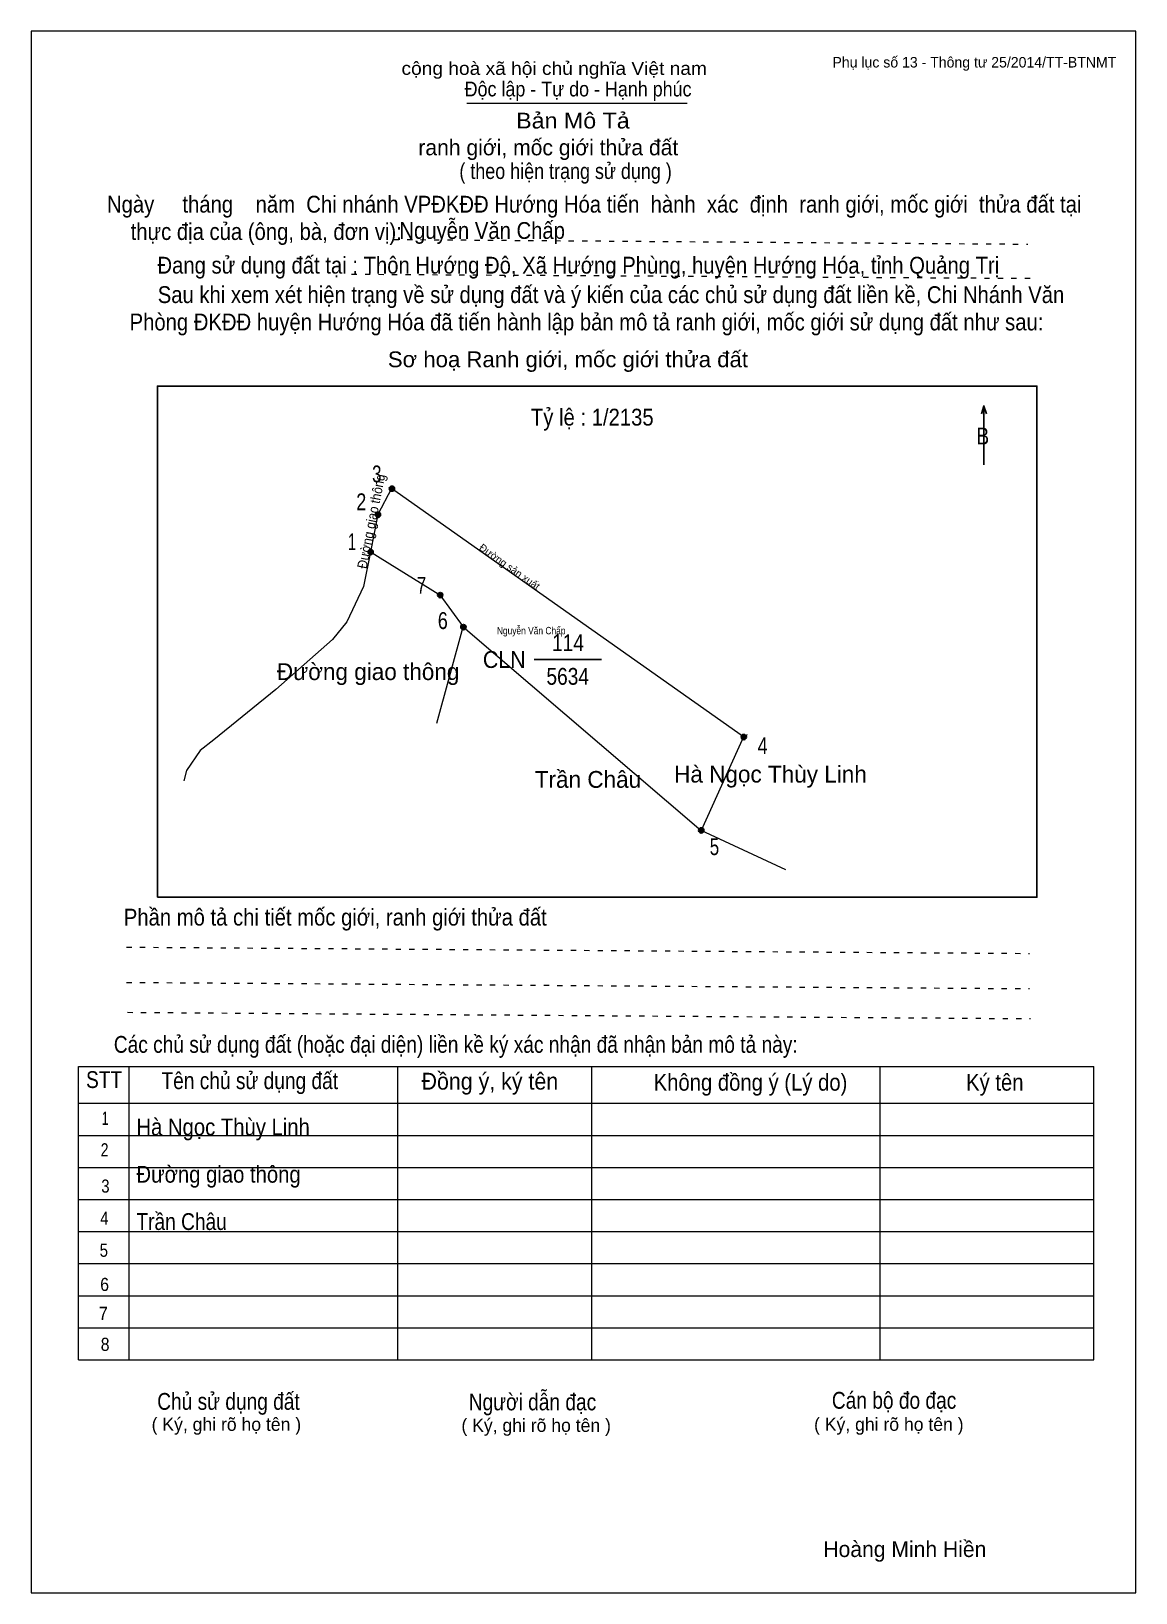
# Model space of a CAD drawing. Header units: centimetres. Extents: x 0 to 21, y 0 to 29.7.
import ezdxf
from ezdxf.enums import TextEntityAlignment as Align

# ---------------------------------------------------------------- set-up
doc = ezdxf.new("R2010")
doc.units = ezdxf.units.CM
doc.header["$LTSCALE"] = 0.13
doc.linetypes.add('DOTTED', pattern=[1.5, 0.3, -1.2])
for name, color, linetype, lineweight in [('1', 7, 'Continuous', 13), ('32', 7, 'Continuous', 25), ('33', 7, 'Continuous', 25), ('6', 7, 'Continuous', 13), ('62', 7, 'Continuous', 13)]:
    doc.layers.add(name, color=color, linetype=linetype, lineweight=lineweight)
for name, color, linetype in [('2', 7, 'Continuous'), ('34', 7, 'Continuous'), ('51', 7, 'Continuous'), ('63', 7, 'Continuous')]:
    doc.layers.add(name, color=color, linetype=linetype)

msp = doc.modelspace()

# ---------------------------------------------------------------- hatches: boundary and pattern name
at = {"layer": '32'}
for points in [[(6.9075, 21.0002, 1), (6.8075, 21.0002, 1)], [(6.6433, 20.5032, 1), (6.5433, 20.5032, 1)], [(6.5032, 19.7963, 1), (6.4032, 19.7963, 1)], [(7.8262, 18.9755, 1), (7.7262, 18.9755, 1)], [(8.2665, 18.3665, 1), (8.1665, 18.3665, 1)], [(13.5972, 16.2753, 1), (13.4972, 16.2753, 1)], [(12.7887, 14.5002, 1), (12.6887, 14.5002, 1)]]:
    msp.add_hatch(color=256, dxfattribs=at).paths.add_polyline_path(points)

# ---------------------------------------------------------------- linework, layer by layer
at = {"layer": '1'}
msp.add_lwpolyline([(21, 0), (21, 29.7), (0, 29.7), (0, 0)], close=True, dxfattribs=at)
at = {"layer": '32'}
for centre in [(6.8575, 21.0002), (6.5933, 20.5032), (6.4532, 19.7963), (7.7762, 18.9755), (8.2165, 18.3665), (13.5472, 16.2753), (12.7387, 14.5002)]:
    msp.add_circle(centre, 0.05, dxfattribs=at)
at = {"layer": '33'}
msp.add_line((9.56, 17.75), (10.84, 17.75), dxfattribs=at)
at = {"layer": '6'}
for p, q in [((7.71, 16.54), (8.21, 18.37)), ((8.21, 18.37), (12.74, 14.5)), ((13.54, 16.28), (12.74, 14.5)), ((13.61, 16.32), (13.54, 16.28)), ((14.35, 13.75), (12.74, 14.5))]:
    msp.add_line(p, q, dxfattribs=at)
for points in [[(13.54, 16.28), (6.85, 21), (6.59, 20.51), (6.45, 19.8)], [(6.45, 19.8), (6.32, 19.14), (6, 18.47), (5.73, 18.13), (4.65, 17.18), (3.47, 16.22), (3.21, 16.02), (2.95, 15.64), (2.9, 15.44)], [(6.45, 19.8), (7.77, 18.98), (8.21, 18.37)]]:
    msp.add_lwpolyline(points, dxfattribs=at)
at = {"layer": '62'}
for p, q in [((8.28, 28.33), (12.47, 28.33)), ((0.9, 10.01), (20.2, 10.01)), ((0.9, 4.43), (0.9, 10.01)), ((1.86, 4.43), (1.86, 10.01)), ((6.97, 4.43), (6.97, 9.99)), ((10.66, 4.43), (10.66, 9.99)), ((16.14, 4.43), (16.14, 10.01)), ((20.2, 4.43), (20.2, 10.01)), ((0.9, 9.31), (20.2, 9.31)), ((0.9, 8.7), (20.2, 8.7)), ((0.9, 8.09), (20.2, 8.09)), ((0.9, 7.48), (20.2, 7.48)), ((0.9, 6.87), (20.2, 6.87)), ((0.9, 6.26), (20.2, 6.26)), ((0.9, 5.65), (20.2, 5.65)), ((0.9, 5.04), (20.2, 5.04)), ((0.9, 4.43), (20.2, 4.43))]:
    msp.add_line(p, q, dxfattribs=at)
at = {"layer": '62', "linetype": 'DOTTED'}
for p, q in [((6.89, 25.74), (18.95, 25.65)), ((6.09, 25.08), (19.04, 25)), ((1.81, 12.28), (18.98, 12.16)), ((1.81, 11.61), (18.98, 11.49)), ((1.83, 11.04), (19, 10.92))]:
    msp.add_line(p, q, dxfattribs=at)
at = {"layer": '62', "lineweight": 25}
for p, q in [((18.11, 22.58), (18.11, 21.45)), ((18.11, 22.57), (18.07, 22.42)), ((18.11, 22.57), (18.16, 22.42))]:
    msp.add_line(p, q, dxfattribs=at)
msp.add_lwpolyline([(2.4, 13.23), (19.12, 13.23), (19.12, 22.95), (2.4, 22.95)], close=True, dxfattribs=at)

# ---------------------------------------------------------------- texts
at = {"layer": '2', "width": 0.9}
msp.add_text('Đường giao thông', height=0.1873, rotation=78.792, dxfattribs=at).set_placement((6.5547, 20.3618), align=Align.CENTER)
at = {"layer": '2'}
msp.add_text('Đường sản xuất', height=0.1405, rotation=324.768, dxfattribs=at).set_placement((9.0545, 19.4566), align=Align.CENTER)
at = {"layer": '2', "width": 0.85}
msp.add_text('Nguyễn Văn Chấp', height=0.1405, dxfattribs=at).set_placement((9.505, 18.23), align=Align.CENTER)
at = {"layer": '32'}
for s, width, p in [('3', 0.75, (6.57, 21.12)), ('2', 0.8, (6.275, 20.59)), ('1', 0.65, (6.1, 19.83)), ('7', 0.75, (7.42, 19)), ('6', 0.8, (7.825, 18.33)), ('4', 0.8, (13.905, 15.95)), ('5', 0.75, (12.99, 14.03))]:
    msp.add_text(s, height=0.32, dxfattribs=dict(at, width=width)).set_placement(p, align=Align.CENTER)
at = {"layer": '33', "width": 0.85}
for s, p in [('114', (10.205, 17.91)), ('5634', (10.2, 17.27))]:
    msp.add_text(s, height=0.32, dxfattribs=at).set_placement(p, align=Align.CENTER)
at = {"layer": '33', "width": 0.95}
msp.add_text('CLN', height=0.32, dxfattribs=at).set_placement((9.4, 17.59), align=Align.RIGHT)
at = {"layer": '33'}
for s, p in [('Đường giao thông', (6.405, 17.36)), ('Hà Ngọc Thùy Linh', (14.055, 15.41)), ('Trần Châu', (10.585, 15.31))]:
    msp.add_text(s, height=0.32, dxfattribs=at).set_placement(p, align=Align.CENTER)
at = {"layer": '34'}
for s, width, p in [('Nguyễn Văn Chấp', 0.9, (7, 25.75)), ('Hà Ngọc Thùy Linh', 0.9, (2, 8.7)), ('Đường giao thông', 0.9, (2, 7.8)), ('Trần Châu', 0.85, (2, 6.9))]:
    msp.add_text(s, height=0.32, dxfattribs=dict(at, width=width)).set_placement(p)
at = {"layer": '51', "width": 0.9}
msp.add_text('Tỷ lệ : 1/2135', height=0.32, dxfattribs=at).set_placement((9.5, 22.2))
at = {"layer": '62'}
for s, height, width, p in [('cộng hoà xã hội chủ nghĩa Việt nam', 0.2474, 1.1, (7.04, 28.87)), ('Độc lập - Tự do - Hạnh phúc', 0.2828, 0.9, (8.24, 28.46)), ('Bản Mô Tả', 0.3, 1.1, (9.22, 27.85)), ('( theo hiện trạng sử dụng )', 0.3, 0.85, (8.14, 26.89)), ('Ngày     tháng    năm  Chi nhánh VPĐKĐĐ Hướng Hóa tiến  hành  xác  định  ranh giới, mốc giới  thửa đất tại ', 0.32, 0.9, (1.44, 26.25)), ('thực địa của (ông, bà, đơn vị): ', 0.32, 0.9, (1.89, 25.73)), ('Đang sử dụng đất tại : Thôn Hướng Độ, Xã Hướng Phùng, huyện Hướng Hóa, tỉnh Quảng Trị', 0.32, 0.9, (2.4, 25.09)), ('     Sau khi xem xét hiện trạng về sử dụng đất và ý kiến của các chủ sử dụng đất liền kề, Chi Nhánh Văn ', 0.32, 0.9, (1.87, 24.53)), ('Phòng ĐKĐĐ huyện Hướng Hóa đã tiến hành lập bản mô tả ranh giới, mốc giới sử dụng đất như sau:', 0.32, 0.9, (1.87, 24.01)), ('Sơ hoạ Ranh giới, mốc giới thửa đất', 0.3, 1.05, (6.78, 23.31)), ('B', 0.32, 0.85, (17.97, 21.84)), ('Phần mô tả chi tiết mốc giới, ranh giới thửa đất ', 0.32, 0.9, (1.76, 12.69)), ('Các chủ sử dụng đất (hoặc đại diện) liền kề ký xác nhận đã nhận bản mô tả này:', 0.32, 0.85, (1.57, 10.27))]:
    msp.add_text(s, height=height, dxfattribs=dict(at, width=width)).set_placement(p)
msp.add_text('ranh giới, mốc giới thửa đất', height=0.3, dxfattribs=at).set_placement((7.36, 27.34))
for s, height, width, p in [('STT', 0.32, 0.85, (1.385, 9.6)), ('Tên chủ sử dụng đất', 0.32, 0.85, (4.155, 9.58)), ('Đồng ý, ký tên', 0.32, 0.95, (8.72, 9.57)), ('Không đồng ý (Lý do)', 0.32, 0.9, (13.675, 9.55)), ('Ký tên', 0.32, 0.9, (18.32, 9.55)), ('1', 0.25, 0.7, (1.405, 8.9)), ('2', 0.25, 0.8, (1.395, 8.3)), ('3', 0.25, 0.85, (1.41, 7.61)), ('4', 0.25, 0.85, (1.39, 7)), ('5', 0.25, 0.85, (1.38, 6.39)), ('6', 0.25, 0.9, (1.395, 5.74)), ('7', 0.25, 0.95, (1.37, 5.19)), ('8', 0.25, 0.9, (1.405, 4.6)), ('Người dẫn đạc', 0.32, 0.85, (9.53, 3.47)), ('Chủ sử dụng đất', 0.32, 0.85, (3.75, 3.48)), ('Cán bộ đo đạc', 0.32, 0.85, (16.405, 3.5))]:
    msp.add_text(s, height=height, dxfattribs=dict(at, width=width)).set_placement(p, align=Align.CENTER)
for p in [(3.71, 3.08), (9.6, 3.06), (16.305, 3.08)]:
    msp.add_text('( Ký, ghi rõ họ tên )', height=0.25, dxfattribs=at).set_placement(p, align=Align.CENTER)
at = {"layer": '63'}
msp.add_text('Phụ lục số 13 - Thông tư 25/2014/TT-BTNMT', height=0.2, dxfattribs=at).set_placement((20.63, 29.01), align=Align.RIGHT)
msp.add_text('Hoàng Minh Hiền', height=0.3, dxfattribs=at).set_placement((16.61, 0.68), align=Align.CENTER)

doc.saveas('drawing.dxf')
